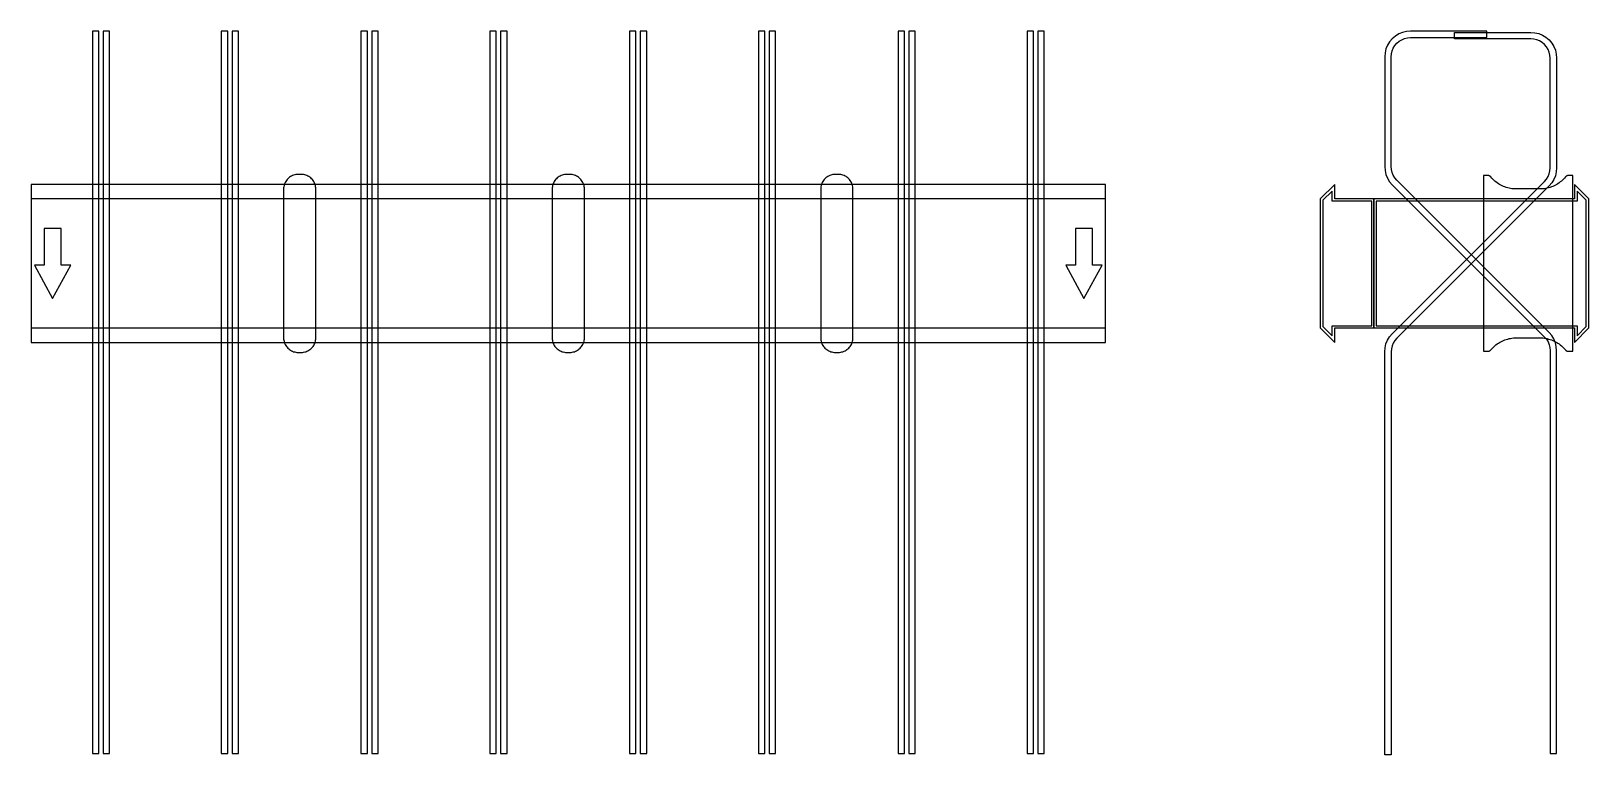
# Model space of a CAD drawing. Extents: x 0 to 1450, y -457 to 216.
import ezdxf

# ---------------------------------------------------------------- set-up
doc = ezdxf.new("R2010")
doc.units = 0
doc.layers.add('Halfen', color=7, linetype='CONTINUOUS')

msp = doc.modelspace()

# ---------------------------------------------------------------- linework, layer by layer
at = {"layer": 'Halfen', "color": 7}
for points in [[(63, -456.177), (63, 216.147), (57, 216.147), (57, -456.177)], [(73, -456.177), (73, 216.147), (67, 216.147), (67, -456.177)], [(183, -456.177), (183, 216.147), (177, 216.147), (177, -456.177)], [(193, -456.177), (193, 216.147), (187, 216.147), (187, -456.177)], [(313, -456.177), (313, 216.147), (307, 216.147), (307, -456.177)], [(323, -456.177), (323, 216.147), (317, 216.147), (317, -456.177)], [(433, -456.177), (433, 216.147), (427, 216.147), (427, -456.177)], [(443, -456.177), (443, 216.147), (437, 216.147), (437, -456.177)], [(563, -456.177), (563, 216.147), (557, 216.147), (557, -456.177)], [(573, -456.177), (573, 216.147), (567, 216.147), (567, -456.177)], [(683, -456.177), (683, 216.147), (677, 216.147), (677, -456.177)], [(693, -456.177), (693, 216.147), (687, 216.147), (687, -456.177)], [(813, -456.177), (813, 216.147), (807, 216.147), (807, -456.177)], [(823, -456.177), (823, 216.147), (817, 216.147), (817, -456.177)], [(933, -456.177), (933, 216.147), (927, 216.147), (927, -456.177)], [(943, -456.177), (943, 216.147), (937, 216.147), (937, -456.177)], [(1420, -456.177), (1420, -81.213), (1419.705, -77.459), (1418.825, -73.797), (1417.384, -70.317), (1415.416, -67.106), (1412.971, -64.243), (1271.272, 77.456), (1269.438, 79.604), (1267.962, 82.012), (1266.881, 84.621), (1266.222, 87.368), (1266, 90.184), (1266, 192.147), (1266.222, 194.963), (1266.881, 197.71), (1267.962, 200.319), (1269.438, 202.728), (1271.272, 204.875), (1273.42, 206.71), (1275.828, 208.186), (1278.438, 209.266), (1281.184, 209.926), (1284, 210.147), (1355, 210.147), (1355, 216.147), (1284, 216.147), (1280.246, 215.852), (1276.584, 214.973), (1273.104, 213.532), (1269.893, 211.564), (1267.029, 209.118), (1264.584, 206.254), (1262.616, 203.043), (1261.175, 199.564), (1260.295, 195.902), (1260, 192.147), (1260, 90.184), (1260.295, 86.429), (1261.175, 82.767), (1262.616, 79.288), (1264.584, 76.077), (1267.029, 73.213), (1408.728, -68.485), (1410.562, -70.633), (1412.038, -73.041), (1413.119, -75.651), (1413.778, -78.397), (1414, -81.213), (1414, -456.177)], [(1260, -457.324), (1260, -82.361), (1260.295, -78.606), (1261.175, -74.944), (1262.616, -71.465), (1264.584, -68.254), (1267.029, -65.39), (1408.728, 76.308), (1410.562, 78.456), (1412.038, 80.865), (1413.119, 83.474), (1413.778, 86.221), (1414, 89.036), (1414, 191), (1413.778, 193.816), (1413.119, 196.562), (1412.038, 199.172), (1410.562, 201.58), (1408.728, 203.728), (1406.58, 205.562), (1404.172, 207.038), (1401.562, 208.119), (1398.816, 208.778), (1396, 209), (1325, 209), (1325, 215), (1396, 215), (1399.754, 214.705), (1403.416, 213.825), (1406.896, 212.384), (1410.107, 210.416), (1412.971, 207.971), (1415.416, 205.107), (1417.384, 201.896), (1418.825, 198.416), (1419.705, 194.754), (1420, 191), (1420, 89.036), (1419.705, 85.282), (1418.825, 81.62), (1417.384, 78.141), (1415.416, 74.929), (1412.971, 72.066), (1271.272, -69.633), (1269.438, -71.78), (1267.962, -74.189), (1266.881, -76.798), (1266.222, -79.545), (1266, -82.361), (1266, -457.324)], [(0, -73.5), (1000, -73.5), (1000, 73.5), (0, 73.5)], [(265, -69.3), (265, -56.8), (265, 69.3), (264.958, 70.359), (264.834, 71.412), (264.627, 72.452), (264.339, 73.472), (263.972, 74.466), (263.529, 75.429), (263.011, 76.354), (262.422, 77.235), (261.765, 78.068), (261.046, 78.846), (260.268, 79.565), (259.435, 80.222), (258.554, 80.811), (257.629, 81.329), (256.666, 81.772), (255.672, 82.139), (254.652, 82.427), (253.612, 82.634), (252.559, 82.758), (251.5, 82.8), (248.5, 82.8), (247.441, 82.758), (246.388, 82.634), (245.348, 82.427), (244.328, 82.139), (243.334, 81.772), (242.371, 81.329), (241.446, 80.811), (240.565, 80.222), (239.732, 79.565), (238.954, 78.846), (238.235, 78.068), (237.578, 77.235), (236.989, 76.354), (236.471, 75.429), (236.028, 74.466), (235.661, 73.472), (235.373, 72.452), (235.166, 71.412), (235.042, 70.359), (235, 69.3), (235, -56.8), (235, -69.3), (235.042, -70.359), (235.166, -71.412), (235.373, -72.452), (235.661, -73.472), (236.028, -74.466), (236.471, -75.429), (236.989, -76.354), (237.578, -77.235), (238.235, -78.068), (238.954, -78.846), (239.732, -79.565), (240.565, -80.222), (241.446, -80.811), (242.371, -81.329), (243.334, -81.772), (244.328, -82.139), (245.348, -82.427), (246.388, -82.634), (247.441, -82.758), (248.5, -82.8), (251.5, -82.8), (252.559, -82.758), (253.612, -82.634), (254.652, -82.427), (255.672, -82.139), (256.666, -81.772), (257.629, -81.329), (258.554, -80.811), (259.435, -80.222), (260.268, -79.565), (261.046, -78.846), (261.765, -78.068), (262.422, -77.235), (263.011, -76.354), (263.529, -75.429), (263.972, -74.466), (264.339, -73.472), (264.627, -72.452), (264.834, -71.412), (264.958, -70.359), (265, -69.3)], [(515, -69.3), (515, -56.8), (515, 69.3), (514.958, 70.359), (514.834, 71.412), (514.627, 72.452), (514.339, 73.472), (513.972, 74.466), (513.529, 75.429), (513.011, 76.354), (512.422, 77.235), (511.765, 78.068), (511.046, 78.846), (510.268, 79.565), (509.435, 80.222), (508.554, 80.811), (507.629, 81.329), (506.666, 81.772), (505.672, 82.139), (504.652, 82.427), (503.612, 82.634), (502.559, 82.758), (501.5, 82.8), (498.5, 82.8), (497.441, 82.758), (496.388, 82.634), (495.348, 82.427), (494.328, 82.139), (493.334, 81.772), (492.371, 81.329), (491.446, 80.811), (490.565, 80.222), (489.732, 79.565), (488.954, 78.846), (488.235, 78.068), (487.578, 77.235), (486.989, 76.354), (486.471, 75.429), (486.028, 74.466), (485.661, 73.472), (485.373, 72.452), (485.166, 71.412), (485.042, 70.359), (485, 69.3), (485, -56.8), (485, -69.3), (485.042, -70.359), (485.166, -71.412), (485.373, -72.452), (485.661, -73.472), (486.028, -74.466), (486.471, -75.429), (486.989, -76.354), (487.578, -77.235), (488.235, -78.068), (488.954, -78.846), (489.732, -79.565), (490.565, -80.222), (491.446, -80.811), (492.371, -81.329), (493.334, -81.772), (494.328, -82.139), (495.348, -82.427), (496.388, -82.634), (497.441, -82.758), (498.5, -82.8), (501.5, -82.8), (502.559, -82.758), (503.612, -82.634), (504.652, -82.427), (505.672, -82.139), (506.666, -81.772), (507.629, -81.329), (508.554, -80.811), (509.435, -80.222), (510.268, -79.565), (511.046, -78.846), (511.765, -78.068), (512.422, -77.235), (513.011, -76.354), (513.529, -75.429), (513.972, -74.466), (514.339, -73.472), (514.627, -72.452), (514.834, -71.412), (514.958, -70.359), (515, -69.3)], [(765, -69.3), (765, -56.8), (765, 69.3), (764.958, 70.359), (764.834, 71.412), (764.627, 72.452), (764.339, 73.472), (763.972, 74.466), (763.529, 75.429), (763.011, 76.354), (762.422, 77.235), (761.765, 78.068), (761.046, 78.846), (760.268, 79.565), (759.435, 80.222), (758.554, 80.811), (757.629, 81.329), (756.666, 81.772), (755.672, 82.139), (754.652, 82.427), (753.612, 82.634), (752.559, 82.758), (751.5, 82.8), (748.5, 82.8), (747.441, 82.758), (746.388, 82.634), (745.348, 82.427), (744.328, 82.139), (743.334, 81.772), (742.371, 81.329), (741.446, 80.811), (740.565, 80.222), (739.732, 79.565), (738.954, 78.846), (738.235, 78.068), (737.578, 77.235), (736.989, 76.354), (736.471, 75.429), (736.028, 74.466), (735.661, 73.472), (735.373, 72.452), (735.166, 71.412), (735.042, 70.359), (735, 69.3), (735, -56.8), (735, -69.3), (735.042, -70.359), (735.166, -71.412), (735.373, -72.452), (735.661, -73.472), (736.028, -74.466), (736.471, -75.429), (736.989, -76.354), (737.578, -77.235), (738.235, -78.068), (738.954, -78.846), (739.732, -79.565), (740.565, -80.222), (741.446, -80.811), (742.371, -81.329), (743.334, -81.772), (744.328, -82.139), (745.348, -82.427), (746.388, -82.634), (747.441, -82.758), (748.5, -82.8), (751.5, -82.8), (752.559, -82.758), (753.612, -82.634), (754.652, -82.427), (755.672, -82.139), (756.666, -81.772), (757.629, -81.329), (758.554, -80.811), (759.435, -80.222), (760.268, -79.565), (761.046, -78.846), (761.765, -78.068), (762.422, -77.235), (763.011, -76.354), (763.529, -75.429), (763.972, -74.466), (764.339, -73.472), (764.627, -72.452), (764.834, -71.412), (764.958, -70.359), (765, -69.3)], [(1250, -60), (1250, 60), (1213.5, 60), (1213.5, 73.5), (1200, 60), (1200, -60), (1213.5, -73.5), (1213.5, -60)], [(1450, -60), (1450, 60), (1436.5, 73.5), (1436.5, 60), (1250, 60), (1250, -60), (1436.5, -60), (1436.5, -73.5)], [(1435, -81.8), (1435, 81.8), (1431, 81.8), (1430.846, 81.797), (1430.691, 81.786), (1430.538, 81.769), (1430.385, 81.746), (1430.234, 81.715), (1430.084, 81.678), (1429.936, 81.634), (1429.789, 81.584), (1429.646, 81.527), (1429.505, 81.464), (1429.366, 81.395), (1429.231, 81.32), (1429.1, 81.239), (1428.972, 81.153), (1428.848, 81.06), (1428.728, 80.963), (1428.613, 80.86), (1428.502, 80.752), (1428.397, 80.639), (1428.296, 80.522), (1427.41, 79.491), (1426.479, 78.5), (1425.505, 77.551), (1424.491, 76.646), (1423.437, 75.787), (1422.347, 74.975), (1421.222, 74.211), (1420.064, 73.499), (1418.876, 72.838), (1417.66, 72.23), (1416.418, 71.676), (1415.153, 71.178), (1413.867, 70.736), (1412.563, 70.351), (1411.243, 70.024), (1409.911, 69.756), (1408.567, 69.547), (1407.216, 69.397), (1405.859, 69.307), (1404.5, 69.277), (1382.5, 69.277), (1381.141, 69.307), (1379.784, 69.397), (1378.433, 69.547), (1377.089, 69.756), (1375.757, 70.024), (1374.437, 70.351), (1373.133, 70.736), (1371.847, 71.178), (1370.582, 71.676), (1369.34, 72.23), (1368.124, 72.838), (1366.936, 73.499), (1365.778, 74.211), (1364.653, 74.975), (1363.563, 75.787), (1362.509, 76.646), (1361.495, 77.551), (1360.521, 78.5), (1359.59, 79.491), (1358.704, 80.522), (1358.603, 80.639), (1358.498, 80.752), (1358.387, 80.86), (1358.272, 80.963), (1358.152, 81.06), (1358.028, 81.153), (1357.9, 81.239), (1357.769, 81.32), (1357.634, 81.395), (1357.495, 81.464), (1357.354, 81.527), (1357.211, 81.584), (1357.064, 81.634), (1356.916, 81.678), (1356.766, 81.715), (1356.615, 81.746), (1356.462, 81.769), (1356.309, 81.786), (1356.154, 81.797), (1356, 81.8), (1352, 81.8), (1352, -81.8), (1356, -81.8), (1356.154, -81.797), (1356.309, -81.786), (1356.462, -81.769), (1356.615, -81.746), (1356.766, -81.715), (1356.916, -81.678), (1357.064, -81.634), (1357.211, -81.584), (1357.354, -81.527), (1357.495, -81.464), (1357.634, -81.395), (1357.769, -81.32), (1357.9, -81.239), (1358.028, -81.153), (1358.152, -81.06), (1358.272, -80.963), (1358.387, -80.86), (1358.498, -80.752), (1358.603, -80.639), (1358.704, -80.522), (1359.59, -79.491), (1360.521, -78.5), (1361.495, -77.551), (1362.509, -76.646), (1363.563, -75.787), (1364.653, -74.975), (1365.778, -74.211), (1366.936, -73.499), (1368.124, -72.838), (1369.34, -72.23), (1370.582, -71.676), (1371.847, -71.178), (1373.133, -70.736), (1374.437, -70.351), (1375.757, -70.024), (1377.089, -69.756), (1378.433, -69.547), (1379.784, -69.397), (1381.141, -69.307), (1382.5, -69.277), (1404.5, -69.277), (1405.859, -69.307), (1407.216, -69.397), (1408.567, -69.547), (1409.911, -69.756), (1411.243, -70.024), (1412.563, -70.351), (1413.867, -70.736), (1415.153, -71.178), (1416.418, -71.676), (1417.66, -72.23), (1418.876, -72.838), (1420.064, -73.499), (1421.222, -74.211), (1422.347, -74.975), (1423.437, -75.787), (1424.491, -76.646), (1425.505, -77.551), (1426.479, -78.5), (1427.41, -79.491), (1428.296, -80.522), (1428.397, -80.639), (1428.502, -80.752), (1428.613, -80.86), (1428.728, -80.963), (1428.848, -81.06), (1428.972, -81.153), (1429.1, -81.239), (1429.231, -81.32), (1429.366, -81.395), (1429.505, -81.464), (1429.646, -81.527), (1429.789, -81.584), (1429.936, -81.634), (1430.084, -81.678), (1430.234, -81.715), (1430.385, -81.746), (1430.538, -81.769), (1430.691, -81.786), (1430.846, -81.797), (1431, -81.8)], [(0, -60), (1000, -60), (1000, 60), (0, 60)], [(1248, -58), (1248, 58), (1211, 58), (1211, 67.25), (1202.5, 58.75), (1202.5, -58.75), (1211, -67.25), (1211, -58)], [(1447.5, -58.75), (1447.5, 58.75), (1439, 67.25), (1439, 58), (1252, 58), (1252, -58), (1439, -58), (1439, -67.25)], [(20, -32.5), (37, -1.5), (28, -1.5), (28, 32.5), (12, 32.5), (12, -1.5), (3, -1.5)], [(980, -32.5), (997, -1.5), (988, -1.5), (988, 32.5), (972, 32.5), (972, -1.5), (963, -1.5)]]:
    msp.add_lwpolyline(points, close=True, dxfattribs=at)

doc.saveas('drawing.dxf')
